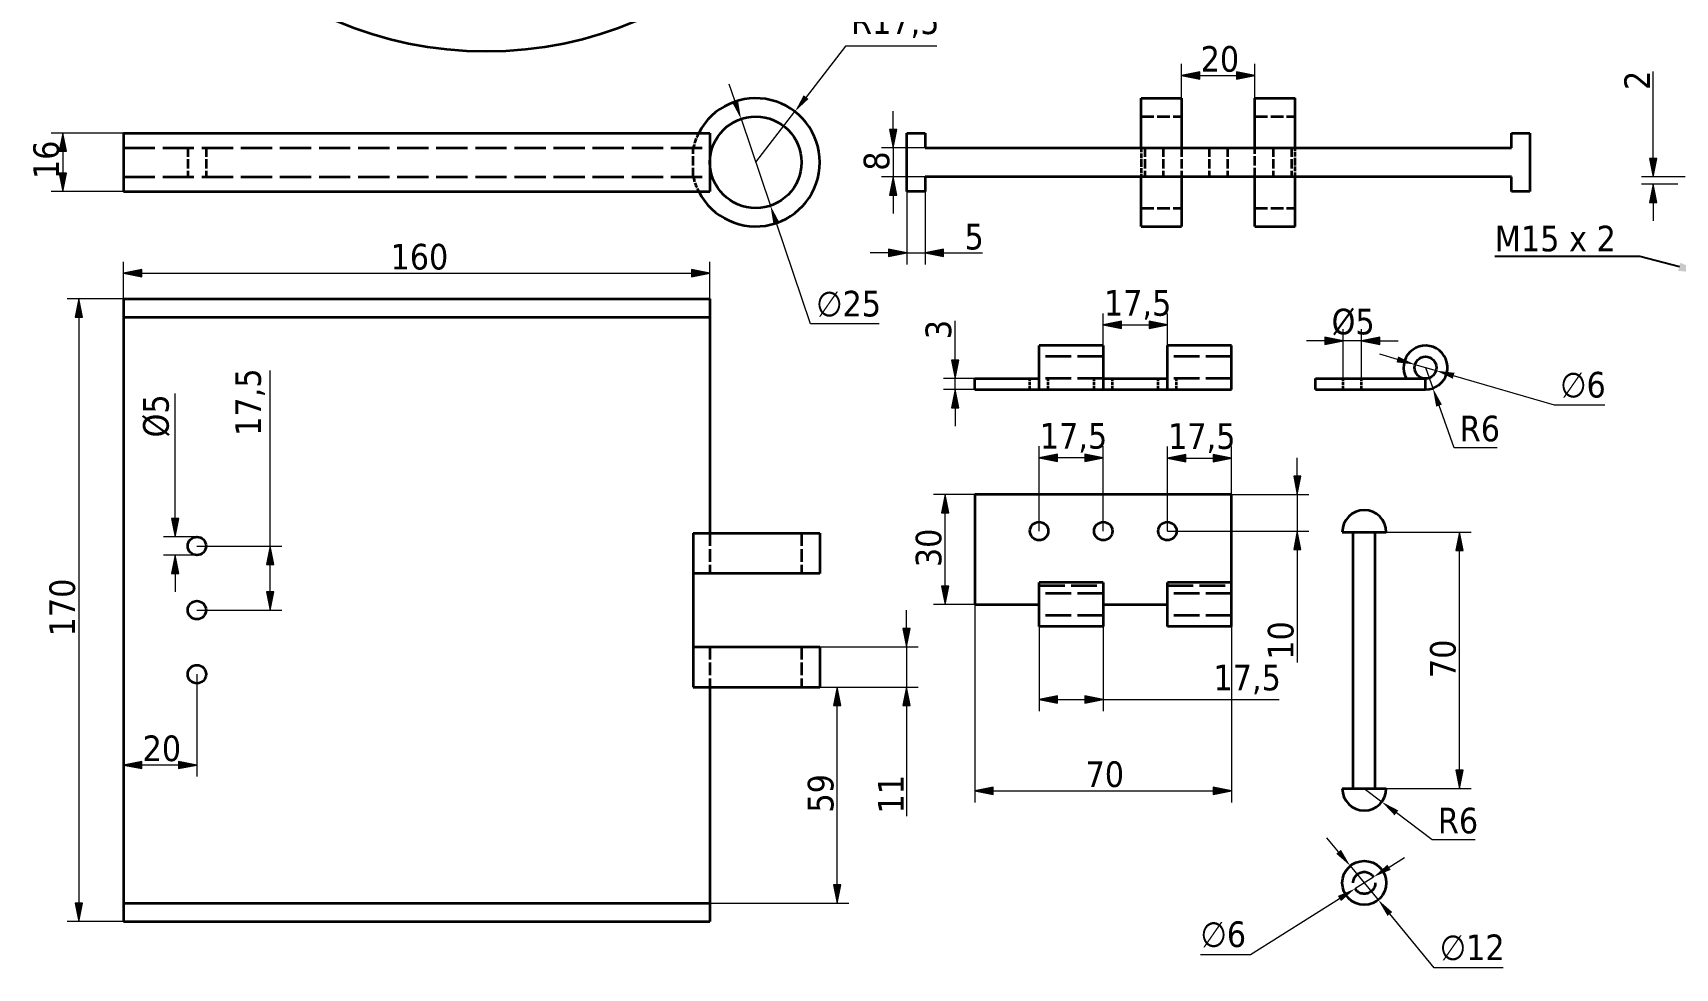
# Model space of a CAD drawing. Header units: millimetres. Extents: x 30 to 825, y 20 to 569.
# Drawn here: x 56 to 504.2, y 20.4 to 275.8 of the extents above; entities that cross this region are included whole.
import ezdxf
from ezdxf import colors
from ezdxf.entities.mleader import LeaderData, LeaderLine
from ezdxf.math import Vec2, Vec3

# ---------------------------------------------------------------- set-up
doc = ezdxf.new("R2010")
doc.units = ezdxf.units.MM
doc.header["$LTSCALE"] = 2
doc.linetypes.add('Dashed', pattern=[5.7, 4.56, -1.14])
for name, color, linetype, lineweight in [('Dimension (ISO)', 7, 'Continuous', 20), ('Hidden (ISO)', 7, 'Dashed', 35), ('Visible (ISO)', 7, 'Continuous', 35)]:
    doc.layers.add(name, color=color, linetype=linetype, lineweight=lineweight)
doc.styles.add('Label Text (ISO)', font='tahoma.ttf')
doc.styles.add('Note Text (ISO)', font='tahoma.ttf')
doc.dimstyles.new('Default (ISO)$0', dxfattribs={"dimtxt": 7, "dimasz": 5, "dimexe": 3.175, "dimexo": 0, "dimgap": 0.762, "dimtad": 1, "dimzin": 0, "dimtxsty": 'Note Text (ISO)', "dimblk": 'Filled-1', "dimcen": 0.09, "dimclrd": 256, "dimclre": 256, "dimclrt": 256, "dimazin": 0, "dimtfac": 1, "dimtofl": 0, "dimtmove": 0, "dimatfit": 3, "dimfxl": 1, "dimtolj": 1, "dimtzin": 0, "dimlwd": -1, "dimlwe": -1, "dimarcsym": 0})
doc.dimstyles.new('Default - Method 1b (ISO)', dxfattribs={"dimscale": 2, "dimtxt": 3.5, "dimasz": 2.5, "dimexe": 3.175, "dimexo": 0, "dimgap": 0.762, "dimtad": 1, "dimtoh": 1, "dimrnd": 1e-08, "dimtxsty": 'Note Text (ISO)', "dimcen": 0.09, "dimdle": 10, "dimclrd": 256, "dimclre": 256, "dimclrt": 256, "dimazin": 2, "dimtfac": 1, "dimtmove": 0, "dimatfit": 3, "dimfxl": 1, "dimtolj": 1, "dimlwd": -1, "dimlwe": -1, "dimarcsym": 0})
doc.dimstyles.new('Default - Method 2b (ISO)', dxfattribs={"dimscale": 2, "dimtxt": 3.5, "dimasz": 2.5, "dimexe": 3.175, "dimexo": 0, "dimgap": 0.762, "dimtad": 1, "dimtih": 1, "dimtoh": 1, "dimrnd": 1e-08, "dimtxsty": 'Note Text (ISO)', "dimcen": 0.09, "dimdle": 10, "dimclrd": 256, "dimclre": 256, "dimclrt": 256, "dimazin": 2, "dimtfac": 1, "dimtmove": 0, "dimatfit": 3, "dimfxl": 1, "dimtolj": 1, "dimlwd": -1, "dimlwe": -1, "dimarcsym": 0})

# ---------------------------------------------------------------- blocks, each defined once
blk = doc.blocks.new('*D27')
at = {"layer": 'Defpoints', "color": 0, "transparency": 16777216}
for p in [(263.97, 254.26), (253.28, 240.41)]:
    blk.add_point(p, dxfattribs=at)
at = {"layer": 'Dimension (ISO)', "transparency": 16777216}
for p, q in [((277.76, 272.14), (267.02, 258.22)), ((302.73, 272.14), (277.76, 272.14)), ((253.28, 240.41), (263.97, 254.26))]:
    blk.add_line(p, q, dxfattribs=at)
blk.add_solid([(266.36, 258.73), (267.68, 257.71), (263.97, 254.26)], dxfattribs=at)
at = {"layer": 'Dimension (ISO)', "transparency": 16777216, "insert": (279.28, 282.43), "char_height": 7, "attachment_point": 1, "style": 'Note Text (ISO)'}
blk.add_mtext('\\A1;R17,5', dxfattribs=at)
blk = doc.blocks.new('*D28')
at = {"layer": 'Defpoints', "color": 0, "transparency": 16777216}
for p in [(249.26, 252.25), (257.29, 228.57)]:
    blk.add_point(p, dxfattribs=at)
at = {"layer": 'Dimension (ISO)', "transparency": 16777216}
for p, q in [((247.66, 256.98), (246.05, 261.72)), ((249.26, 252.25), (257.29, 228.57)), ((268.25, 196.27), (258.9, 223.84)), ((286.99, 196.27), (268.25, 196.27))]:
    blk.add_line(p, q, dxfattribs=at)
for points in [[(248.45, 257.25), (246.87, 256.71), (249.26, 252.25)], [(259.69, 224.1), (258.11, 223.57), (257.29, 228.57)]]:
    blk.add_solid(points, dxfattribs=at)
at = {"layer": 'Dimension (ISO)', "transparency": 16777216, "insert": (269.77, 205.33), "char_height": 7, "attachment_point": 1, "style": 'Note Text (ISO)'}
blk.add_mtext('\\A1;∅25', dxfattribs=at)
blk = doc.blocks.new('Filled-1')
at = {"color": 0}
for p, q in [((0, 0), (-1, 0.2)), ((-1, 0.2), (-1, -0.2)), ((-1, 0), (0, 0)), ((-1, -0.2), (0, 0))]:
    blk.add_line(p, q, dxfattribs=at)
blk.add_solid([(-1, -0.2), (0, 0), (-1, 0.2)], dxfattribs=at)
blk = doc.blocks.new('*D29')
at = {"layer": 'Defpoints', "color": 0, "transparency": 16777216}
for p in [(80.78, 203.15), (68.58, 33.15), (80.78, 33.15)]:
    blk.add_point(p, dxfattribs=at)
at = {"layer": 'Dimension (ISO)', "linetype": 'Continuous', "transparency": 16777216}
for p, q in [((80.78, 203.15), (65.4, 203.15)), ((68.58, 198.15), (68.58, 38.15)), ((80.78, 33.15), (65.4, 33.15))]:
    blk.add_line(p, q, dxfattribs=at)
at = {"layer": 'Dimension (ISO)', "transparency": 16777216, "xscale": 5, "yscale": 5, "zscale": 5}
for p, rotation in [((68.58, 203.15), 90), ((68.58, 33.15), 270)]:
    blk.add_blockref('Filled-1', p, dxfattribs=dict(at, rotation=rotation))
at = {"layer": 'Dimension (ISO)', "transparency": 16777216, "insert": (60.53, 111), "char_height": 7, "attachment_point": 1, "rotation": 90, "style": 'Note Text (ISO)'}
blk.add_mtext('\\A1;170', dxfattribs=at)
blk = doc.blocks.new('*D30')
at = {"layer": 'Defpoints', "color": 0, "transparency": 16777216}
for p in [(100.78, 138.15), (94.83, 133.15), (100.78, 133.15)]:
    blk.add_point(p, dxfattribs=at)
at = {"layer": 'Dimension (ISO)', "linetype": 'Continuous', "transparency": 16777216}
for p, q in [((94.83, 143.15), (94.83, 177.32)), ((100.78, 138.15), (91.66, 138.15)), ((100.78, 133.15), (91.66, 133.15)), ((94.83, 128.15), (94.83, 123.15))]:
    blk.add_line(p, q, dxfattribs=at)
at = {"layer": 'Dimension (ISO)', "transparency": 16777216, "xscale": 5, "yscale": 5, "zscale": 5}
for p, rotation in [((94.83, 138.15), 270), ((94.83, 133.15), 90)]:
    blk.add_blockref('Filled-1', p, dxfattribs=dict(at, rotation=rotation))
at = {"layer": 'Dimension (ISO)', "transparency": 16777216, "insert": (86.09, 165.3), "char_height": 7, "attachment_point": 1, "rotation": 90, "style": 'Note Text (ISO)'}
blk.add_mtext('\\A1;\\fTahoma|b0|i0;Ø5', dxfattribs=at)
blk = doc.blocks.new('*D31')
at = {"layer": 'Defpoints', "color": 0, "transparency": 16777216}
for p in [(100.78, 100.65), (80.78, 75.87), (80.78, 75.87)]:
    blk.add_point(p, dxfattribs=at)
at = {"layer": 'Dimension (ISO)', "linetype": 'Continuous', "transparency": 16777216}
for p, q in [((100.78, 100.65), (100.78, 72.7)), ((95.78, 75.87), (85.78, 75.87))]:
    blk.add_line(p, q, dxfattribs=at)
at = {"layer": 'Dimension (ISO)', "transparency": 16777216, "xscale": 5, "yscale": 5, "zscale": 5, "rotation": 180}
blk.add_blockref('Filled-1', (80.78, 75.87), dxfattribs=at)
at = {"layer": 'Dimension (ISO)', "transparency": 16777216, "xscale": 5, "yscale": 5, "zscale": 5}
blk.add_blockref('Filled-1', (100.78, 75.87), dxfattribs=at)
at = {"layer": 'Dimension (ISO)', "transparency": 16777216, "insert": (85.97, 83.93), "char_height": 7, "attachment_point": 1, "style": 'Note Text (ISO)'}
blk.add_mtext('\\A1;20', dxfattribs=at)
blk = doc.blocks.new('*D32')
at = {"layer": 'Defpoints', "color": 0, "transparency": 16777216}
for p in [(100.78, 135.65), (100.78, 118.15), (120.78, 118.15)]:
    blk.add_point(p, dxfattribs=at)
at = {"layer": 'Dimension (ISO)', "linetype": 'Continuous', "transparency": 16777216}
for p, q in [((120.78, 135.65), (120.78, 183.61)), ((100.78, 135.65), (123.95, 135.65)), ((120.78, 123.15), (120.78, 130.65)), ((100.78, 118.15), (123.95, 118.15))]:
    blk.add_line(p, q, dxfattribs=at)
at = {"layer": 'Dimension (ISO)', "transparency": 16777216, "xscale": 5, "yscale": 5, "zscale": 5}
for p, rotation in [((120.78, 135.65), 90), ((120.78, 118.15), 270)]:
    blk.add_blockref('Filled-1', p, dxfattribs=dict(at, rotation=rotation))
at = {"layer": 'Dimension (ISO)', "transparency": 16777216, "insert": (111.25, 165.74), "char_height": 7, "attachment_point": 1, "rotation": 90, "style": 'Note Text (ISO)'}
blk.add_mtext('\\A1;17,5', dxfattribs=at)
blk = doc.blocks.new('*D33')
at = {"layer": 'Defpoints', "color": 0, "transparency": 16777216}
for p in [(240.78, 210.11), (80.78, 203.15), (240.78, 203.15)]:
    blk.add_point(p, dxfattribs=at)
at = {"layer": 'Dimension (ISO)', "linetype": 'Continuous', "transparency": 16777216}
for p, q in [((80.78, 203.15), (80.78, 213.28)), ((240.78, 203.15), (240.78, 213.28)), ((85.78, 210.11), (235.78, 210.11))]:
    blk.add_line(p, q, dxfattribs=at)
at = {"layer": 'Dimension (ISO)', "transparency": 16777216, "xscale": 5, "yscale": 5, "zscale": 5, "rotation": 180}
blk.add_blockref('Filled-1', (80.78, 210.11), dxfattribs=at)
at = {"layer": 'Dimension (ISO)', "transparency": 16777216, "xscale": 5, "yscale": 5, "zscale": 5}
blk.add_blockref('Filled-1', (240.78, 210.11), dxfattribs=at)
at = {"layer": 'Dimension (ISO)', "transparency": 16777216, "insert": (153.62, 218.15), "char_height": 7, "attachment_point": 1, "style": 'Note Text (ISO)'}
blk.add_mtext('\\A1;160', dxfattribs=at)
blk = doc.blocks.new('*D34')
at = {"layer": 'Defpoints', "color": 0, "transparency": 16777216}
for p in [(294.49, 232.41), (299.49, 232.41), (299.49, 215.71)]:
    blk.add_point(p, dxfattribs=at)
at = {"layer": 'Dimension (ISO)', "linetype": 'Continuous', "transparency": 16777216}
for p, q in [((294.49, 232.41), (294.49, 212.54)), ((299.49, 232.41), (299.49, 212.54)), ((289.49, 215.71), (284.49, 215.71)), ((294.49, 215.71), (299.49, 215.71)), ((304.49, 215.71), (315.18, 215.71))]:
    blk.add_line(p, q, dxfattribs=at)
at = {"layer": 'Dimension (ISO)', "transparency": 16777216, "xscale": 5, "yscale": 5, "zscale": 5}
blk.add_blockref('Filled-1', (294.49, 215.71), dxfattribs=at)
at = {"layer": 'Dimension (ISO)', "transparency": 16777216, "xscale": 5, "yscale": 5, "zscale": 5, "rotation": 180}
blk.add_blockref('Filled-1', (299.49, 215.71), dxfattribs=at)
at = {"layer": 'Dimension (ISO)', "transparency": 16777216, "insert": (310.25, 223.62), "char_height": 7, "attachment_point": 1, "style": 'Note Text (ISO)'}
blk.add_mtext('\\A1;5', dxfattribs=at)
blk = doc.blocks.new('*D35')
at = {"layer": 'Defpoints', "color": 0, "transparency": 16777216}
for p in [(270.78, 97.15), (275.53, 97.15), (240.78, 38.15)]:
    blk.add_point(p, dxfattribs=at)
at = {"layer": 'Dimension (ISO)', "linetype": 'Continuous', "transparency": 16777216}
for p, q in [((270.78, 97.15), (278.71, 97.15)), ((275.53, 43.15), (275.53, 92.15)), ((240.78, 38.15), (278.71, 38.15))]:
    blk.add_line(p, q, dxfattribs=at)
at = {"layer": 'Dimension (ISO)', "transparency": 16777216, "xscale": 5, "yscale": 5, "zscale": 5}
for p, rotation in [((275.53, 97.15), 90), ((275.53, 38.15), 270)]:
    blk.add_blockref('Filled-1', p, dxfattribs=dict(at, rotation=rotation))
at = {"layer": 'Dimension (ISO)', "transparency": 16777216, "insert": (267.48, 62.89), "char_height": 7, "attachment_point": 1, "rotation": 90, "style": 'Note Text (ISO)'}
blk.add_mtext('\\A1;59', dxfattribs=at)
blk = doc.blocks.new('*D36')
at = {"layer": 'Defpoints', "color": 0, "transparency": 16777216}
for p in [(270.78, 108.15), (294.45, 108.15), (270.78, 97.15)]:
    blk.add_point(p, dxfattribs=at)
at = {"layer": 'Dimension (ISO)', "linetype": 'Continuous', "transparency": 16777216}
for p, q in [((294.45, 113.15), (294.45, 118.15)), ((270.78, 108.15), (297.62, 108.15)), ((294.45, 108.15), (294.45, 97.15)), ((270.78, 97.15), (297.62, 97.15)), ((294.45, 92.15), (294.45, 61.86))]:
    blk.add_line(p, q, dxfattribs=at)
at = {"layer": 'Dimension (ISO)', "transparency": 16777216, "xscale": 5, "yscale": 5, "zscale": 5}
for p, rotation in [((294.45, 108.15), 270), ((294.45, 97.15), 90)]:
    blk.add_blockref('Filled-1', p, dxfattribs=dict(at, rotation=rotation))
at = {"layer": 'Dimension (ISO)', "transparency": 16777216, "insert": (286.66, 62.63), "char_height": 7, "attachment_point": 1, "rotation": 90, "style": 'Note Text (ISO)'}
blk.add_mtext('\\A1;11', dxfattribs=at)
blk = doc.blocks.new('*D37')
at = {"layer": 'Defpoints', "color": 0, "transparency": 16777216}
for p in [(389.49, 264.09), (369.49, 257.91), (389.49, 257.91)]:
    blk.add_point(p, dxfattribs=at)
at = {"layer": 'Dimension (ISO)', "linetype": 'Continuous', "transparency": 16777216}
for p, q in [((369.49, 257.91), (369.49, 267.27)), ((389.49, 257.91), (389.49, 267.27)), ((374.49, 264.09), (384.49, 264.09))]:
    blk.add_line(p, q, dxfattribs=at)
at = {"layer": 'Dimension (ISO)', "transparency": 16777216, "xscale": 5, "yscale": 5, "zscale": 5, "rotation": 180}
blk.add_blockref('Filled-1', (369.49, 264.09), dxfattribs=at)
at = {"layer": 'Dimension (ISO)', "transparency": 16777216, "xscale": 5, "yscale": 5, "zscale": 5}
blk.add_blockref('Filled-1', (389.49, 264.09), dxfattribs=at)
at = {"layer": 'Dimension (ISO)', "transparency": 16777216, "insert": (374.69, 272.15), "char_height": 7, "attachment_point": 1, "style": 'Note Text (ISO)'}
blk.add_mtext('\\A1;20', dxfattribs=at)
blk = doc.blocks.new('*D38')
at = {"layer": 'Defpoints', "color": 0, "transparency": 16777216}
for p in [(80.78, 248.41), (64.18, 232.41), (80.78, 232.41)]:
    blk.add_point(p, dxfattribs=at)
at = {"layer": 'Dimension (ISO)', "linetype": 'Continuous', "transparency": 16777216}
for p, q in [((80.78, 248.41), (61.01, 248.41)), ((64.18, 243.41), (64.18, 237.41)), ((80.78, 232.41), (61.01, 232.41))]:
    blk.add_line(p, q, dxfattribs=at)
at = {"layer": 'Dimension (ISO)', "transparency": 16777216, "xscale": 5, "yscale": 5, "zscale": 5}
for p, rotation in [((64.18, 248.41), 90), ((64.18, 232.41), 270)]:
    blk.add_blockref('Filled-1', p, dxfattribs=dict(at, rotation=rotation))
at = {"layer": 'Dimension (ISO)', "transparency": 16777216, "insert": (56.14, 235.84), "char_height": 7, "attachment_point": 1, "rotation": 90, "style": 'Note Text (ISO)'}
blk.add_mtext('\\A1;16', dxfattribs=at)
blk = doc.blocks.new('*D39')
at = {"layer": 'Defpoints', "color": 0, "transparency": 16777216}
for p in [(299.49, 244.41), (290.81, 236.41), (299.49, 236.41)]:
    blk.add_point(p, dxfattribs=at)
at = {"layer": 'Dimension (ISO)', "linetype": 'Continuous', "transparency": 16777216}
for p, q in [((290.81, 249.41), (290.81, 254.41)), ((299.49, 244.41), (287.63, 244.41)), ((290.81, 244.41), (290.81, 236.41)), ((299.49, 236.41), (287.63, 236.41)), ((290.81, 231.41), (290.81, 226.41))]:
    blk.add_line(p, q, dxfattribs=at)
at = {"layer": 'Dimension (ISO)', "transparency": 16777216, "xscale": 5, "yscale": 5, "zscale": 5}
for p, rotation in [((290.81, 244.41), 270), ((290.81, 236.41), 90)]:
    blk.add_blockref('Filled-1', p, dxfattribs=dict(at, rotation=rotation))
at = {"layer": 'Dimension (ISO)', "transparency": 16777216, "insert": (282.73, 238.13), "char_height": 7, "attachment_point": 1, "rotation": 90, "style": 'Note Text (ISO)'}
blk.add_mtext('\\A1;8', dxfattribs=at)
blk = doc.blocks.new('*D40')
at = {"layer": 'Defpoints', "color": 0, "transparency": 16777216}
for p in [(313.11, 119.73), (383.11, 113.73), (383.11, 68.82)]:
    blk.add_point(p, dxfattribs=at)
at = {"layer": 'Dimension (ISO)', "linetype": 'Continuous', "transparency": 16777216}
for p, q in [((313.11, 119.73), (313.11, 65.65)), ((383.11, 113.73), (383.11, 65.65)), ((318.11, 68.82), (378.11, 68.82))]:
    blk.add_line(p, q, dxfattribs=at)
at = {"layer": 'Dimension (ISO)', "transparency": 16777216, "xscale": 5, "yscale": 5, "zscale": 5, "rotation": 180}
blk.add_blockref('Filled-1', (313.11, 68.82), dxfattribs=at)
at = {"layer": 'Dimension (ISO)', "transparency": 16777216, "xscale": 5, "yscale": 5, "zscale": 5}
blk.add_blockref('Filled-1', (383.11, 68.82), dxfattribs=at)
at = {"layer": 'Dimension (ISO)', "transparency": 16777216, "insert": (343.28, 76.87), "char_height": 7, "attachment_point": 1, "style": 'Note Text (ISO)'}
blk.add_mtext('\\A1;70', dxfattribs=at)
blk = doc.blocks.new('*D41')
at = {"layer": 'Defpoints', "color": 0, "transparency": 16777216}
for p in [(330.61, 113.73), (348.11, 113.73), (348.11, 93.73)]:
    blk.add_point(p, dxfattribs=at)
at = {"layer": 'Dimension (ISO)', "linetype": 'Continuous', "transparency": 16777216}
for p, q in [((330.61, 113.73), (330.61, 90.55)), ((348.11, 113.73), (348.11, 90.55)), ((335.61, 93.73), (343.11, 93.73)), ((348.11, 93.73), (396.07, 93.73))]:
    blk.add_line(p, q, dxfattribs=at)
at = {"layer": 'Dimension (ISO)', "transparency": 16777216, "xscale": 5, "yscale": 5, "zscale": 5, "rotation": 180}
blk.add_blockref('Filled-1', (330.61, 93.73), dxfattribs=at)
at = {"layer": 'Dimension (ISO)', "transparency": 16777216, "xscale": 5, "yscale": 5, "zscale": 5}
blk.add_blockref('Filled-1', (348.11, 93.73), dxfattribs=at)
at = {"layer": 'Dimension (ISO)', "transparency": 16777216, "insert": (378.19, 103.25), "char_height": 7, "attachment_point": 1, "style": 'Note Text (ISO)'}
blk.add_mtext('\\A1;17,5', dxfattribs=at)
blk = doc.blocks.new('*D42')
at = {"layer": 'Defpoints', "color": 0, "transparency": 16777216}
for p in [(304.99, 149.73), (313.11, 149.73), (313.11, 119.73)]:
    blk.add_point(p, dxfattribs=at)
at = {"layer": 'Dimension (ISO)', "linetype": 'Continuous', "transparency": 16777216}
for p, q in [((313.11, 149.73), (301.81, 149.73)), ((304.99, 124.73), (304.99, 144.73)), ((313.11, 119.73), (301.81, 119.73))]:
    blk.add_line(p, q, dxfattribs=at)
at = {"layer": 'Dimension (ISO)', "transparency": 16777216, "xscale": 5, "yscale": 5, "zscale": 5}
for p, rotation in [((304.99, 149.73), 90), ((304.99, 119.73), 270)]:
    blk.add_blockref('Filled-1', p, dxfattribs=dict(at, rotation=rotation))
at = {"layer": 'Dimension (ISO)', "transparency": 16777216, "insert": (296.93, 129.89), "char_height": 7, "attachment_point": 1, "rotation": 90, "style": 'Note Text (ISO)'}
blk.add_mtext('\\A1;30', dxfattribs=at)
blk = doc.blocks.new('*D43')
at = {"layer": 'Defpoints', "color": 0, "transparency": 16777216}
for p in [(383.11, 149.73), (401.07, 149.73), (365.61, 139.73)]:
    blk.add_point(p, dxfattribs=at)
at = {"layer": 'Dimension (ISO)', "linetype": 'Continuous', "transparency": 16777216}
for p, q in [((401.07, 154.73), (401.07, 159.73)), ((383.11, 149.73), (404.25, 149.73)), ((401.07, 149.73), (401.07, 139.73)), ((365.61, 139.73), (404.25, 139.73)), ((401.07, 134.73), (401.07, 103.85))]:
    blk.add_line(p, q, dxfattribs=at)
at = {"layer": 'Dimension (ISO)', "transparency": 16777216, "xscale": 5, "yscale": 5, "zscale": 5}
for p, rotation in [((401.07, 149.73), 270), ((401.07, 139.73), 90)]:
    blk.add_blockref('Filled-1', p, dxfattribs=dict(at, rotation=rotation))
at = {"layer": 'Dimension (ISO)', "transparency": 16777216, "insert": (393.02, 104.61), "char_height": 7, "attachment_point": 1, "rotation": 90, "style": 'Note Text (ISO)'}
blk.add_mtext('\\A1;10', dxfattribs=at)
blk = doc.blocks.new('*D44')
at = {"layer": 'Defpoints', "color": 0, "transparency": 16777216}
for p in [(365.61, 196.01), (348.11, 190.37), (365.61, 190.37)]:
    blk.add_point(p, dxfattribs=at)
at = {"layer": 'Dimension (ISO)', "linetype": 'Continuous', "transparency": 16777216}
for p, q in [((348.11, 190.37), (348.11, 199.18)), ((365.61, 190.37), (365.61, 199.18)), ((353.11, 196.01), (360.61, 196.01))]:
    blk.add_line(p, q, dxfattribs=at)
at = {"layer": 'Dimension (ISO)', "transparency": 16777216, "xscale": 5, "yscale": 5, "zscale": 5, "rotation": 180}
blk.add_blockref('Filled-1', (348.11, 196.01), dxfattribs=at)
at = {"layer": 'Dimension (ISO)', "transparency": 16777216, "xscale": 5, "yscale": 5, "zscale": 5}
blk.add_blockref('Filled-1', (365.61, 196.01), dxfattribs=at)
at = {"layer": 'Dimension (ISO)', "transparency": 16777216, "insert": (348.3, 205.53), "char_height": 7, "attachment_point": 1, "style": 'Note Text (ISO)'}
blk.add_mtext('\\A1;17,5', dxfattribs=at)
blk = doc.blocks.new('*D45')
at = {"layer": 'Defpoints', "color": 0, "transparency": 16777216}
for p in [(307.68, 181.37), (313.11, 181.37), (313.11, 178.37)]:
    blk.add_point(p, dxfattribs=at)
at = {"layer": 'Dimension (ISO)', "linetype": 'Continuous', "transparency": 16777216}
for p, q in [((307.68, 186.37), (307.68, 197.15)), ((313.11, 181.37), (304.5, 181.37)), ((307.68, 178.37), (307.68, 181.37)), ((313.11, 178.37), (304.5, 178.37)), ((307.68, 173.37), (307.68, 168.37))]:
    blk.add_line(p, q, dxfattribs=at)
at = {"layer": 'Dimension (ISO)', "transparency": 16777216, "xscale": 5, "yscale": 5, "zscale": 5}
for p, rotation in [((307.68, 181.37), 270), ((307.68, 178.37), 90)]:
    blk.add_blockref('Filled-1', p, dxfattribs=dict(at, rotation=rotation))
at = {"layer": 'Dimension (ISO)', "transparency": 16777216, "insert": (299.62, 192.13), "char_height": 7, "attachment_point": 1, "rotation": 90, "style": 'Note Text (ISO)'}
blk.add_mtext('\\A1;3', dxfattribs=at)
blk = doc.blocks.new('*D46')
at = {"layer": 'Defpoints', "color": 0, "transparency": 16777216}
for p in [(436.05, 184.37), (438.06, 178.72)]:
    blk.add_point(p, dxfattribs=at)
at = {"layer": 'Dimension (ISO)', "transparency": 16777216}
for p, q in [((436.05, 184.37), (438.06, 178.72)), ((443.85, 162.44), (439.74, 174.01)), ((455.58, 162.44), (443.85, 162.44))]:
    blk.add_line(p, q, dxfattribs=at)
blk.add_solid([(440.52, 174.28), (438.95, 173.73), (438.06, 178.72)], dxfattribs=at)
at = {"layer": 'Dimension (ISO)', "transparency": 16777216, "insert": (445.38, 171.24), "char_height": 7, "attachment_point": 1, "style": 'Note Text (ISO)'}
blk.add_mtext('\\A1;R6', dxfattribs=at)
blk = doc.blocks.new('*D47')
at = {"layer": 'Defpoints', "color": 0, "transparency": 16777216}
for p in [(433.17, 185.21), (438.93, 183.53)]:
    blk.add_point(p, dxfattribs=at)
at = {"layer": 'Dimension (ISO)', "transparency": 16777216}
for p, q in [((428.37, 186.6), (423.56, 188)), ((433.17, 185.21), (438.93, 183.53)), ((471.27, 174.14), (443.73, 182.14)), ((484.94, 174.14), (471.27, 174.14))]:
    blk.add_line(p, q, dxfattribs=at)
for points in [[(428.6, 187.4), (428.13, 185.8), (433.17, 185.21)], [(443.96, 182.94), (443.5, 181.34), (438.93, 183.53)]]:
    blk.add_solid(points, dxfattribs=at)
at = {"layer": 'Dimension (ISO)', "transparency": 16777216, "insert": (472.79, 183.2), "char_height": 7, "attachment_point": 1, "style": 'Note Text (ISO)'}
blk.add_mtext('\\A1;∅6', dxfattribs=at)
blk = doc.blocks.new('*D48')
at = {"layer": 'Defpoints', "color": 0, "transparency": 16777216}
for p in [(413.55, 191.7), (413.55, 181.37), (418.55, 181.37)]:
    blk.add_point(p, dxfattribs=at)
at = {"layer": 'Dimension (ISO)', "linetype": 'Continuous', "transparency": 16777216}
for p, q in [((413.55, 181.37), (413.55, 194.88)), ((418.55, 181.37), (418.55, 194.88)), ((408.55, 191.7), (403.55, 191.7)), ((418.55, 191.7), (413.55, 191.7)), ((423.55, 191.7), (428.55, 191.7))]:
    blk.add_line(p, q, dxfattribs=at)
at = {"layer": 'Dimension (ISO)', "transparency": 16777216, "xscale": 5, "yscale": 5, "zscale": 5}
blk.add_blockref('Filled-1', (413.55, 191.7), dxfattribs=at)
at = {"layer": 'Dimension (ISO)', "transparency": 16777216, "xscale": 5, "yscale": 5, "zscale": 5, "rotation": 180}
blk.add_blockref('Filled-1', (418.55, 191.7), dxfattribs=at)
at = {"layer": 'Dimension (ISO)', "transparency": 16777216, "insert": (410.42, 200.44), "char_height": 7, "attachment_point": 1, "style": 'Note Text (ISO)'}
blk.add_mtext('\\A1;\\fTahoma|b0|i0;Ø5', dxfattribs=at)
blk = doc.blocks.new('*D49')
at = {"layer": 'Defpoints', "color": 0, "transparency": 16777216}
for p in [(383.11, 159.65), (383.11, 149.73), (365.61, 139.73)]:
    blk.add_point(p, dxfattribs=at)
at = {"layer": 'Dimension (ISO)', "linetype": 'Continuous', "transparency": 16777216}
for p, q in [((365.61, 139.73), (365.61, 162.83)), ((383.11, 149.73), (383.11, 162.83)), ((370.61, 159.65), (378.11, 159.65))]:
    blk.add_line(p, q, dxfattribs=at)
at = {"layer": 'Dimension (ISO)', "transparency": 16777216, "xscale": 5, "yscale": 5, "zscale": 5, "rotation": 180}
blk.add_blockref('Filled-1', (365.61, 159.65), dxfattribs=at)
at = {"layer": 'Dimension (ISO)', "transparency": 16777216, "xscale": 5, "yscale": 5, "zscale": 5}
blk.add_blockref('Filled-1', (383.11, 159.65), dxfattribs=at)
at = {"layer": 'Dimension (ISO)', "transparency": 16777216, "insert": (365.8, 169.18), "char_height": 7, "attachment_point": 1, "style": 'Note Text (ISO)'}
blk.add_mtext('\\A1;17,5', dxfattribs=at)
blk = doc.blocks.new('*D50')
at = {"layer": 'Defpoints', "color": 0, "transparency": 16777216}
for p in [(330.61, 159.73), (330.61, 139.73), (348.11, 139.73)]:
    blk.add_point(p, dxfattribs=at)
at = {"layer": 'Dimension (ISO)', "linetype": 'Continuous', "transparency": 16777216}
for p, q in [((330.61, 139.73), (330.61, 162.9)), ((348.11, 139.73), (348.11, 162.9)), ((343.11, 159.73), (335.61, 159.73))]:
    blk.add_line(p, q, dxfattribs=at)
at = {"layer": 'Dimension (ISO)', "transparency": 16777216, "xscale": 5, "yscale": 5, "zscale": 5, "rotation": 180}
blk.add_blockref('Filled-1', (330.61, 159.73), dxfattribs=at)
at = {"layer": 'Dimension (ISO)', "transparency": 16777216, "xscale": 5, "yscale": 5, "zscale": 5}
blk.add_blockref('Filled-1', (348.11, 159.73), dxfattribs=at)
at = {"layer": 'Dimension (ISO)', "transparency": 16777216, "insert": (330.8, 169.25), "char_height": 7, "attachment_point": 1, "style": 'Note Text (ISO)'}
blk.add_mtext('\\A1;17,5', dxfattribs=at)
blk = doc.blocks.new('*D68')
at = {"layer": 'Defpoints', "color": 0, "transparency": 16777216}
for p in [(425.33, 139.44), (445.33, 139.44), (425.33, 69.44)]:
    blk.add_point(p, dxfattribs=at)
at = {"layer": 'Dimension (ISO)', "linetype": 'Continuous', "transparency": 16777216}
for p, q in [((425.33, 139.44), (448.5, 139.44)), ((445.33, 74.44), (445.33, 134.44)), ((425.33, 69.44), (448.5, 69.44))]:
    blk.add_line(p, q, dxfattribs=at)
at = {"layer": 'Dimension (ISO)', "transparency": 16777216, "xscale": 5, "yscale": 5, "zscale": 5}
for p, rotation in [((445.33, 139.44), 90), ((445.33, 69.44), 270)]:
    blk.add_blockref('Filled-1', p, dxfattribs=dict(at, rotation=rotation))
at = {"layer": 'Dimension (ISO)', "transparency": 16777216, "insert": (437.28, 99.61), "char_height": 7, "attachment_point": 1, "rotation": 90, "style": 'Note Text (ISO)'}
blk.add_mtext('\\A1;70', dxfattribs=at)
blk = doc.blocks.new('*D69')
at = {"layer": 'Defpoints', "color": 0, "transparency": 16777216}
for p in [(419.33, 69.44), (424.11, 65.82)]:
    blk.add_point(p, dxfattribs=at)
at = {"layer": 'Dimension (ISO)', "transparency": 16777216}
for p, q in [((419.33, 69.44), (424.11, 65.82)), ((437.9, 55.41), (428.1, 62.81)), ((449.63, 55.41), (437.9, 55.41))]:
    blk.add_line(p, q, dxfattribs=at)
blk.add_solid([(428.61, 63.47), (427.6, 62.14), (424.11, 65.82)], dxfattribs=at)
at = {"layer": 'Dimension (ISO)', "transparency": 16777216, "insert": (439.42, 64.21), "char_height": 7, "attachment_point": 1, "style": 'Note Text (ISO)'}
blk.add_mtext('\\A1;R6', dxfattribs=at)
blk = doc.blocks.new('*D70')
at = {"layer": 'Defpoints', "color": 0, "transparency": 16777216}
for p in [(415.51, 48.32), (423.14, 39.06)]:
    blk.add_point(p, dxfattribs=at)
at = {"layer": 'Dimension (ISO)', "transparency": 16777216}
for p, q in [((412.33, 52.18), (409.15, 56.03)), ((415.51, 48.32), (423.14, 39.06)), ((438.42, 20.53), (426.32, 35.2)), ((457.24, 20.53), (438.42, 20.53))]:
    blk.add_line(p, q, dxfattribs=at)
for points in [[(412.97, 52.71), (411.69, 51.65), (415.51, 48.32)], [(426.97, 35.73), (425.68, 34.67), (423.14, 39.06)]]:
    blk.add_solid(points, dxfattribs=at)
at = {"layer": 'Dimension (ISO)', "transparency": 16777216, "insert": (439.94, 29.59), "char_height": 7, "attachment_point": 1, "style": 'Note Text (ISO)'}
blk.add_mtext('\\A1;∅12', dxfattribs=at)
blk = doc.blocks.new('*D71')
at = {"layer": 'Defpoints', "color": 0, "transparency": 16777216}
for p in [(421.86, 45.29), (416.79, 42.09)]:
    blk.add_point(p, dxfattribs=at)
at = {"layer": 'Dimension (ISO)', "transparency": 16777216}
for p, q in [((426.09, 47.96), (430.32, 50.63)), ((421.86, 45.29), (416.79, 42.09)), ((388.31, 24.11), (412.56, 39.42)), ((374.64, 24.11), (388.31, 24.11))]:
    blk.add_line(p, q, dxfattribs=at)
for points in [[(425.65, 48.66), (426.54, 47.25), (421.86, 45.29)], [(412.12, 40.12), (413.01, 38.71), (416.79, 42.09)]]:
    blk.add_solid(points, dxfattribs=at)
at = {"layer": 'Dimension (ISO)', "transparency": 16777216, "insert": (374.64, 33.18), "char_height": 7, "attachment_point": 1, "style": 'Note Text (ISO)'}
blk.add_mtext('\\A1;∅6', dxfattribs=at)
blk = doc.blocks.new('*D75')
at = {"layer": 'Defpoints', "color": 0, "transparency": 16777216}
for p in [(498.21, 236.47), (504.87, 234.47), (506.87, 236.47)]:
    blk.add_point(p, dxfattribs=at)
at = {"layer": 'Dimension (ISO)', "linetype": 'Continuous', "transparency": 16777216}
for p, q in [((498.21, 241.47), (498.21, 265.24)), ((506.87, 236.47), (495.03, 236.47)), ((504.87, 234.47), (495.03, 234.47)), ((498.21, 229.47), (498.21, 224.47))]:
    blk.add_line(p, q, dxfattribs=at)
at = {"layer": 'Dimension (ISO)', "transparency": 16777216, "xscale": 5, "yscale": 5, "zscale": 5}
for p, rotation in [((498.21, 236.47), 270), ((498.21, 234.47), 90)]:
    blk.add_blockref('Filled-1', p, dxfattribs=dict(at, rotation=rotation))
at = {"layer": 'Dimension (ISO)', "transparency": 16777216, "insert": (490.3, 260.16), "char_height": 7, "attachment_point": 1, "rotation": 90, "style": 'Note Text (ISO)'}
blk.add_mtext('\\A1;2', dxfattribs=at)

msp = doc.modelspace()

# ---------------------------------------------------------------- linework, layer by layer
at = {"layer": 'Hidden (ISO)', "ltscale": 0.379787}
for p, q in [((358.49, 252.908), (369.49, 252.908)), ((389.49, 252.908), (400.49, 252.908)), ((358.49, 227.908), (369.49, 227.908)), ((389.49, 227.908), (400.49, 227.908)), ((240.779, 139.153), (240.779, 128.153)), ((265.779, 139.153), (265.779, 128.153)), ((240.779, 108.153), (240.779, 97.153)), ((265.779, 108.153), (265.779, 97.153))]:
    msp.add_line(p, q, dxfattribs=at)
at = {"layer": 'Hidden (ISO)', "ltscale": 0.935673}
for p, q in [((80.779, 244.408), (240.779, 244.408)), ((80.779, 236.408), (240.779, 236.408))]:
    msp.add_line(p, q, dxfattribs=at)
at = {"layer": 'Hidden (ISO)', "ltscale": 0.276181}
for p, q in [((98.279, 244.408), (98.279, 236.408)), ((103.279, 244.408), (103.279, 236.408)), ((236.242, 236.408), (236.242, 244.408)), ((359.49, 244.408), (359.49, 236.408)), ((364.49, 244.408), (364.49, 236.408)), ((369.49, 244.408), (369.49, 236.408)), ((376.99, 244.408), (376.99, 236.408)), ((381.99, 244.408), (381.99, 236.408)), ((389.49, 236.408), (389.49, 244.408)), ((394.49, 244.408), (394.49, 236.408)), ((399.49, 244.408), (399.49, 236.408))]:
    msp.add_line(p, q, dxfattribs=at)
at = {"layer": 'Hidden (ISO)', "ltscale": 0.138041}
for p, q in [((358.49, 244.408), (358.49, 240.408)), ((400.49, 240.408), (400.49, 244.408)), ((358.49, 240.408), (358.49, 236.408)), ((400.49, 236.408), (400.49, 240.408))]:
    msp.add_line(p, q, dxfattribs=at)
at = {"layer": 'Hidden (ISO)', "ltscale": 0.767544}
for p, q in [((348.11, 187.369), (330.61, 187.369)), ((383.11, 187.369), (365.61, 187.369)), ((348.11, 181.369), (330.61, 181.369)), ((383.11, 181.369), (365.61, 181.369)), ((330.61, 124.921), (348.11, 124.921)), ((348.11, 122.725), (330.61, 122.725)), ((365.61, 124.921), (383.11, 124.921)), ((383.11, 122.725), (365.61, 122.725)), ((348.11, 116.725), (330.61, 116.725)), ((383.11, 116.725), (365.61, 116.725))]:
    msp.add_line(p, q, dxfattribs=at)
at = {"layer": 'Hidden (ISO)', "ltscale": 0.103505}
for p, q in [((328.11, 178.369), (328.11, 181.369)), ((333.11, 178.369), (333.11, 181.369)), ((345.61, 178.369), (345.61, 181.369)), ((350.61, 178.369), (350.61, 181.369)), ((363.11, 178.369), (363.11, 181.369)), ((368.11, 178.369), (368.11, 181.369)), ((413.549, 178.369), (413.549, 181.369)), ((418.549, 178.369), (418.549, 181.369))]:
    msp.add_line(p, q, dxfattribs=at)
at = {"layer": 'Hidden (ISO)', "ltscale": 0.826735}
msp.add_circle((419.327, 43.688), 3, dxfattribs=at)
at = {"layer": 'Hidden (ISO)', "ltscale": 0.147468}
for start, end in [(152.79711, 166.78702), (193.21298, 207.20289)]:
    msp.add_arc((253.279, 240.408), 17.5, start, end, dxfattribs=at)
at = {"layer": 'Visible (ISO)'}
for p, q in [((358.49, 244.408), (358.49, 257.908)), ((358.49, 257.908), (369.49, 257.908)), ((369.49, 257.908), (369.49, 244.408)), ((389.49, 244.408), (389.49, 257.908)), ((389.49, 257.908), (400.49, 257.908)), ((400.49, 244.408), (400.49, 257.908)), ((80.779, 248.408), (80.779, 232.408)), ((80.779, 248.408), (240.779, 248.408)), ((240.779, 248.408), (240.779, 232.408)), ((294.49, 248.408), (299.49, 248.408)), ((294.49, 232.408), (294.49, 248.408)), ((299.49, 248.408), (299.49, 244.408)), ((459.49, 248.408), (464.49, 248.408)), ((459.49, 244.408), (459.49, 248.408)), ((464.49, 248.408), (464.49, 232.408)), ((299.49, 244.408), (459.49, 244.408)), ((459.49, 236.408), (299.49, 236.408)), ((299.49, 236.408), (299.49, 232.408)), ((358.49, 222.908), (358.49, 236.408)), ((369.49, 236.408), (369.49, 222.908)), ((389.49, 222.908), (389.49, 236.408)), ((400.49, 222.908), (400.49, 236.408)), ((459.49, 232.408), (459.49, 236.408)), ((80.779, 232.408), (240.779, 232.408)), ((299.49, 232.408), (294.49, 232.408)), ((464.49, 232.408), (459.49, 232.408)), ((358.49, 222.908), (369.49, 222.908)), ((389.49, 222.908), (400.49, 222.908)), ((80.779, 203.153), (80.779, 198.153)), ((80.779, 203.153), (240.779, 203.153)), ((240.779, 203.153), (240.779, 198.153)), ((80.779, 198.153), (80.779, 38.153)), ((80.779, 198.153), (240.779, 198.153)), ((240.779, 198.153), (240.779, 139.153)), ((330.61, 178.369), (330.61, 190.369)), ((348.11, 190.369), (330.61, 190.369)), ((348.11, 190.369), (348.11, 178.369)), ((365.61, 178.369), (365.61, 190.369)), ((383.11, 190.369), (365.61, 190.369)), ((383.11, 178.369), (383.11, 190.369)), ((313.11, 181.369), (330.61, 181.369)), ((313.11, 178.369), (313.11, 181.369)), ((348.11, 181.369), (365.61, 181.369)), ((406.049, 181.369), (436.049, 181.369)), ((406.049, 178.369), (406.049, 181.369)), ((436.049, 178.369), (436.049, 181.369)), ((313.11, 178.369), (330.61, 178.369)), ((330.61, 178.369), (348.11, 178.369)), ((348.11, 178.369), (365.61, 178.369)), ((365.61, 178.369), (383.11, 178.369)), ((406.049, 178.369), (436.049, 178.369)), ((313.11, 149.725), (313.11, 119.725)), ((383.11, 149.725), (313.11, 149.725)), ((383.11, 125.725), (383.11, 149.725)), ((236.242, 139.153), (270.779, 139.153)), ((236.242, 139.153), (236.242, 128.153)), ((270.779, 139.153), (270.779, 128.153)), ((413.327, 139.44), (425.327, 139.44)), ((416.327, 69.44), (416.327, 139.44)), ((422.327, 69.44), (422.327, 139.44)), ((270.779, 128.153), (236.242, 128.153)), ((236.242, 128.153), (236.242, 108.153)), ((330.61, 113.725), (330.61, 125.725)), ((348.11, 125.725), (330.61, 125.725)), ((348.11, 125.725), (348.11, 113.725)), ((365.61, 113.725), (365.61, 125.725)), ((383.11, 125.725), (365.61, 125.725)), ((383.11, 113.725), (383.11, 125.725)), ((313.11, 119.725), (330.61, 119.725)), ((348.11, 119.725), (365.61, 119.725)), ((348.11, 113.725), (330.61, 113.725)), ((383.11, 113.725), (365.61, 113.725)), ((236.242, 108.153), (270.779, 108.153)), ((236.242, 108.153), (236.242, 97.153)), ((270.779, 108.153), (270.779, 97.153)), ((236.242, 97.153), (270.779, 97.153)), ((240.779, 97.153), (240.779, 38.153)), ((413.327, 69.44), (425.327, 69.44)), ((80.779, 38.153), (80.779, 33.153)), ((80.779, 38.153), (240.779, 38.153)), ((240.779, 38.153), (240.779, 33.153)), ((80.779, 33.153), (240.779, 33.153))]:
    msp.add_line(p, q, dxfattribs=at)
for centre, radius in [((179.724, 375.65), 105), ((253.279, 240.408), 12.5), ((436.049, 184.369), 3), ((330.61, 139.725), 2.5), ((348.11, 139.725), 2.5), ((365.61, 139.725), 2.5), ((100.779, 135.653), 2.5), ((100.779, 118.153), 2.5), ((100.779, 100.653), 2.5), ((419.327, 43.688), 6)]:
    msp.add_circle(centre, radius, dxfattribs=at)
for centre, radius, start, end in [((253.279, 240.408), 17.5, 207.20289, 152.79711), ((436.049, 184.369), 6, 270, 210), ((419.327, 139.44), 6, 0, 180), ((419.327, 69.44), 6, 180, 0)]:
    msp.add_arc(centre, radius, start, end, dxfattribs=at)

# ---------------------------------------------------------------- dimensions: what is measured, and where the dimension line sits
at = {"layer": 'Dimension (ISO)'}
dim = msp.add_radius_dim(center=(253.279, 240.408), mpoint=(263.968, 254.264), dimstyle='Default - Method 2b (ISO)', dxfattribs=at)
dim.commit()
dim.dimension.update_dxf_attribs({"geometry": '*D27', "text_midpoint": (291.006, 272.143), "dimtype": 164})
for base, p1, p2, override, picture, middle in [((389.49, 264.094), (369.49, 257.908), (389.49, 257.908), {"dimgap": 0.762, "dimdec": 0, "dimtol": 0, "dimlim": 0, "dimtp": 0, "dimtm": 0, "dimtdec": 2, "dimtofl": 0, "dimatfit": 1}, '*D37', (379.49, 264.094)), ((383.11, 159.652), (365.61, 139.725), (383.11, 149.725), {"dimdec": 1, "dimtofl": 0, "dimatfit": 1}, '*D49', (374.36, 159.652))]:
    dim = msp.add_linear_dim(base=base, p1=p1, p2=p2, dimstyle='Default (ISO)$0', override=override, dxfattribs=at)
    dim.commit()
    dim.dimension.update_dxf_attribs({"geometry": picture, "text_midpoint": middle, "dimtype": 160})
for base, p1, p2, angle, override, picture, middle in [((498.206, 236.472), (504.875, 234.472), (506.875, 236.472), 90, {"dimdec": 0, "dimatfit": 1}, '*D75', (498.206, 262.316)), ((290.807, 236.408), (299.49, 244.408), (299.49, 236.408), 90, {"dimgap": 0.762, "dimdec": 0, "dimtol": 0, "dimlim": 0, "dimtp": 0, "dimtm": 0, "dimtdec": 2, "dimtofl": 1, "dimatfit": 1}, '*D39', (290.807, 240.408)), ((64.182, 232.408), (80.779, 248.408), (80.779, 232.408), 90, {"dimgap": 0.762, "dimdec": 0, "dimtol": 0, "dimlim": 0, "dimtp": 0, "dimtm": 0, "dimtdec": 2, "dimtofl": 0, "dimatfit": 1}, '*D38', (64.182, 240.408)), ((299.49, 215.713), (294.49, 232.408), (299.49, 232.408), 180, {"dimdec": 0, "dimtofl": 1, "dimatfit": 1}, '*D34', (312.337, 215.713)), ((240.779, 210.105), (80.779, 203.153), (240.779, 203.153), 180, {"dimgap": 0.762, "dimdec": 0, "dimtol": 0, "dimlim": 0, "dimtp": 0, "dimtm": 0, "dimtdec": 2, "dimtofl": 0, "dimatfit": 1}, '*D33', (160.779, 210.105)), ((68.577, 33.153), (80.779, 203.153), (80.779, 33.153), 90, {"dimgap": 0.762, "dimdec": 0, "dimtol": 0, "dimlim": 0, "dimtp": 0, "dimtm": 0, "dimtdec": 2, "dimtofl": 0, "dimatfit": 1}, '*D29', (68.577, 118.153)), ((365.61, 196.01), (348.11, 190.369), (365.61, 190.369), 180, {"dimgap": 0.762, "dimdec": 1, "dimtol": 0, "dimlim": 0, "dimtp": 0, "dimtm": 0, "dimtdec": 2, "dimtofl": 0, "dimatfit": 1}, '*D44', (356.86, 196.01)), ((307.677, 181.369), (313.11, 178.369), (313.11, 181.369), 90, {"dimdec": 0, "dimtofl": 1, "dimatfit": 1}, '*D45', (307.677, 194.258)), ((120.779, 118.153), (100.779, 135.653), (100.779, 118.153), 90, {"dimgap": 0.762, "dimdec": 1, "dimtol": 0, "dimlim": 0, "dimtp": 0, "dimtm": 0, "dimtdec": 2, "dimtofl": 0, "dimatfit": 2}, '*D32', (120.779, 174.294)), ((330.61, 159.725), (348.11, 139.725), (330.61, 139.725), 180, {"dimgap": 0.762, "dimdec": 1, "dimtol": 0, "dimlim": 0, "dimtp": 0, "dimtm": 0, "dimtdec": 2, "dimtofl": 0, "dimatfit": 1}, '*D50', (339.36, 159.725)), ((401.071, 149.725), (365.61, 139.725), (383.11, 149.725), 90, {"dimgap": 0.762, "dimdec": 0, "dimtol": 0, "dimlim": 0, "dimtp": 0, "dimtm": 0, "dimtdec": 2, "dimtofl": 1, "dimatfit": 1}, '*D43', (401.071, 109.142)), ((304.985, 149.725), (313.11, 119.725), (313.11, 149.725), 90, {"dimgap": 0.762, "dimdec": 0, "dimtol": 0, "dimlim": 0, "dimtp": 0, "dimtm": 0, "dimtdec": 2, "dimtofl": 0, "dimatfit": 1}, '*D42', (304.985, 134.725)), ((445.327, 139.44), (425.327, 69.44), (425.327, 139.44), 90, {"dimgap": 0.762, "dimdec": 0, "dimtol": 0, "dimlim": 0, "dimtp": 0, "dimtm": 0, "dimtdec": 2, "dimtofl": 0, "dimatfit": 1}, '*D68', (445.327, 104.44)), ((294.448, 108.153), (270.779, 97.153), (270.779, 108.153), 90, {"dimgap": 0.762, "dimdec": 0, "dimtol": 0, "dimlim": 0, "dimtp": 0, "dimtm": 0, "dimtdec": 2, "dimtofl": 1, "dimatfit": 1}, '*D36', (294.448, 66.96)), ((383.11, 68.822), (313.11, 119.725), (383.11, 113.725), 180, {"dimgap": 0.762, "dimdec": 0, "dimtol": 0, "dimlim": 0, "dimtp": 0, "dimtm": 0, "dimtdec": 2, "dimtofl": 0, "dimatfit": 1}, '*D40', (348.11, 68.822)), ((348.11, 93.725), (330.61, 113.725), (348.11, 113.725), 180, {"dimgap": 0.762, "dimdec": 1, "dimtol": 0, "dimlim": 0, "dimtp": 0, "dimtm": 0, "dimtdec": 2, "dimtofl": 0, "dimatfit": 2}, '*D41', (386.751, 93.725)), ((80.779, 75.874), (100.779, 100.653), (80.779, 75.874), 180, {"dimgap": 0.762, "dimdec": 0, "dimse2": 1, "dimtol": 0, "dimlim": 0, "dimtp": 0, "dimtm": 0, "dimtdec": 2, "dimtofl": 0, "dimatfit": 1}, '*D31', (90.779, 75.874)), ((275.532, 97.153), (240.779, 38.153), (270.779, 97.153), 90, {"dimgap": 0.762, "dimdec": 0, "dimtol": 0, "dimlim": 0, "dimtp": 0, "dimtm": 0, "dimtdec": 2, "dimtofl": 0, "dimatfit": 1}, '*D35', (275.532, 67.653))]:
    dim = msp.add_linear_dim(base=base, p1=p1, p2=p2, angle=angle, dimstyle='Default (ISO)$0', override=override, dxfattribs=at)
    dim.commit()
    dim.dimension.update_dxf_attribs({"geometry": picture, "text_midpoint": middle, "dimtype": 160})
for p1, p2, dimstyle, picture, middle in [((249.264, 252.246), (257.294, 228.57), 'Default - Method 2b (ISO)', '*D28', (278.384, 196.267)), ((433.168, 185.206), (438.929, 183.532), 'Default - Method 1b (ISO)', '*D47', (478.867, 174.136)), ((415.51, 48.318), (423.143, 39.058), 'Default - Method 1b (ISO)', '*D70', (448.593, 20.525)), ((421.864, 45.289), (416.79, 42.087), 'Default - Method 1b (ISO)', '*D71', (380.712, 24.114))]:
    dim = msp.add_diameter_dim_2p(p1=p1, p2=p2, dimstyle=dimstyle, dxfattribs=at)
    dim.commit()
    dim.dimension.update_dxf_attribs({"geometry": picture, "text_midpoint": middle, "dimtype": 163})
for base, p1, p2, angle, override, picture, middle in [((413.549, 191.701), (418.549, 181.369), (413.549, 181.369), 180, {"dimgap": 0.762, "dimdec": 0, "dimtol": 0, "dimlim": 0, "dimtp": 0, "dimtm": 0, "dimtdec": 2, "dimtofl": 1, "dimatfit": 1}, '*D48', (416.049, 191.701)), ((94.83, 133.153), (100.779, 138.153), (100.779, 133.153), 90, {"dimdec": 0, "dimatfit": 1}, '*D30', (94.83, 170.932))]:
    dim = msp.add_linear_dim(base=base, p1=p1, p2=p2, angle=angle, text='\\fTahoma|b0|i0;Ø<>', dimstyle='Default (ISO)$0', override=override, dxfattribs=at)
    dim.commit()
    dim.dimension.update_dxf_attribs({"geometry": picture, "text_midpoint": middle, "dimtype": 160})
for center, mpoint, picture, middle in [((436.049, 184.369), (438.06, 178.716), '*D46', (450.481, 167.602)), ((419.327, 69.44), (424.114, 65.823), '*D69', (444.528, 60.572))]:
    dim = msp.add_radius_dim(center=center, mpoint=mpoint, dimstyle='Default - Method 1b (ISO)', dxfattribs=at)
    dim.commit()
    dim.dimension.update_dxf_attribs({"geometry": picture, "text_midpoint": middle})

# ---------------------------------------------------------------- leaders
ml = msp.add_multileader_mtext('Standard', dxfattribs=at)
ml.set_content('M15 x 2', color=256, style='Label Text (ISO)')
ml.set_leader_properties()
ml.build(insert=Vec2(0, 0))
ml.multileader.update_dxf_attribs({"text_right_attachment_type": 6, "dogleg_length": 0.36, "arrow_head_size": 7})
ctx = ml.context
ctx.base_point, ctx.char_height, ctx.arrow_head_size, ctx.landing_gap_size, ctx.plane_origin = Vec3(454.965, 219.537), 7, 7, 0.18, Vec3(512.086, 210.113)
ctx.right_attachment, ctx.text_align_type = 6, 2
notes = []
notes.append((ctx, [(0, (1, 1, 0), (494.522, 214.71), (-1, 0), 6.359, [(0, [(512.086, 210.113)], 0, [])])]))
ctx.mtext.insert, ctx.mtext.alignment, ctx.mtext.flow_direction = Vec3(487.982, 223.11), 3, 5
for ctx, leaders in notes:
    for number, flags, end, landing, length, lines in leaders:
        leader = LeaderData()
        leader.index, (leader.has_last_leader_line, leader.has_dogleg_vector, leader.attachment_direction) = number, flags
        leader.last_leader_point, leader.dogleg_vector, leader.dogleg_length = Vec3(end), Vec3(landing), length
        for number, points, colour, breaks in lines:
            line = LeaderLine()
            line.index, line.vertices, line.color, line.breaks = number, Vec3.list(points), colors.encode_raw_color(colour), breaks
            leader.lines.append(line)
        ctx.leaders.append(leader)

doc.saveas('drawing.dxf')
